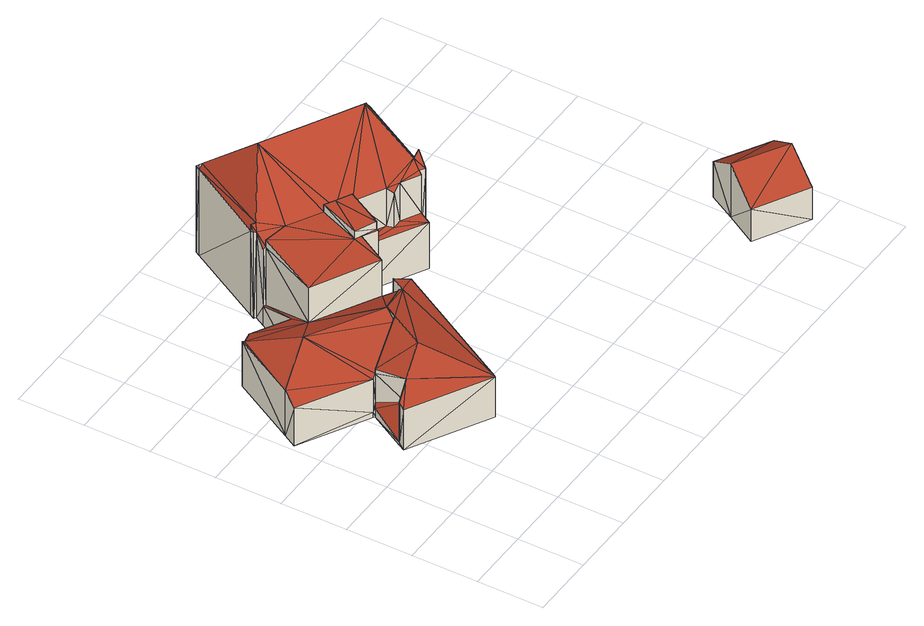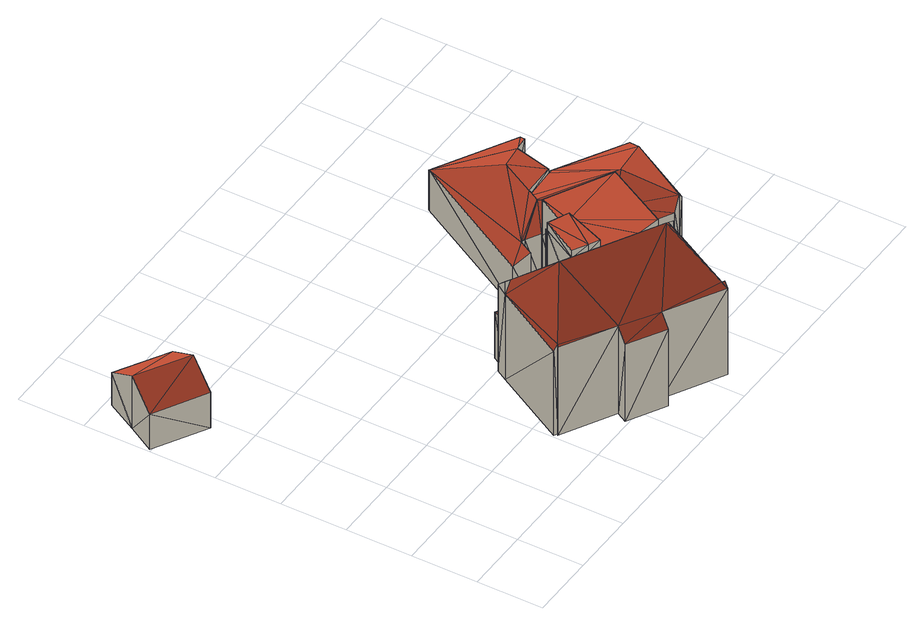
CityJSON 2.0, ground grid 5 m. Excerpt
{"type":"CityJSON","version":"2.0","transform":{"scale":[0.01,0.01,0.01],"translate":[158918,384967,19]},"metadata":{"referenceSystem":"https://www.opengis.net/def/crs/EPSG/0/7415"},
"CityObjects":{
"building1":{"type":"Building","attributes":{"oorspronkelijk_bouwjaar":1906,"status":"Pand in gebruik","geconstateerd":false,"h_maaiveld":19.16,"dak_type":"slanted","pw_datum":"2016-12-01","pw_actueel":"yes","pw_bron":"ahn3","reconstructie_methode":"tudelft3d-geoflow","versie_methode":"v21.03.1","kas_warenhuis":false,"ondergronds_type":"above ground","lod11_replace":false,"reconstruction_skipped":false},"geometry":[{"type":"Solid","lod":"2.2","boundaries":[[[[0,1,2]],[[3,4,5]],[[2,1,4]],[[6,4,7]],[[8,9,10]],[[7,4,3]],[[6,11,4]],[[12,13,14]],[[13,12,15]],[[16,17,13]],[[12,14,6]],[[14,18,19]],[[17,20,14]],[[13,17,14]],[[18,21,22]],[[23,21,24]],[[25,26,21]],[[21,27,10]],[[23,28,25]],[[26,25,29]],[[26,29,30]],[[21,10,31]],[[32,26,33]],[[26,27,21]],[[10,27,8]],[[27,26,32]],[[34,21,35]],[[8,27,36]],[[31,10,37]],[[21,23,25]],[[35,21,31]],[[22,38,18]],[[18,14,24]],[[21,18,24]],[[14,19,39]],[[14,39,6]],[[11,2,4]],[[39,11,6]],[[40,39,41]],[[41,39,19]],[[42,38,22]],[[43,44,42]],[[42,44,38]],[[45,37,10]],[[46,47,45]],[[45,47,37]],[[48,27,49]],[[49,27,32]],[[49,32,50]],[[50,32,33]],[[50,33,26]],[[51,50,26]],[[52,24,14]],[[53,52,14]],[[54,12,6]],[[55,54,6]],[[56,18,38]],[[44,56,38]],[[57,36,48]],[[48,36,27]],[[58,28,59]],[[59,28,23]],[[55,6,60]],[[60,6,7]],[[54,15,12]],[[61,62,54]],[[54,62,15]],[[63,2,11]],[[64,63,65]],[[65,63,11]],[[64,65,66]],[[67,64,66]],[[65,11,39]],[[40,65,39]],[[68,0,63]],[[63,0,2]],[[69,1,0]],[[68,69,0]],[[70,71,58]],[[58,71,28]],[[28,71,25]],[[45,10,72]],[[72,10,9]],[[73,29,71]],[[71,29,25]],[[71,70,74]],[[59,23,52]],[[75,59,52]],[[52,23,24]],[[76,77,78]],[[79,76,78]],[[80,77,81]],[[78,77,80]],[[82,83,84]],[[84,83,85]],[[86,87,88]],[[88,87,60]],[[89,90,86]],[[86,90,87]],[[87,90,91]],[[92,93,94]],[[94,93,41]],[[94,41,56]],[[56,41,18]],[[18,41,19]],[[88,60,95]],[[95,60,3]],[[3,60,7]],[[96,97,98]],[[98,97,99]],[[79,78,96]],[[96,78,97]],[[78,80,83]],[[82,78,83]],[[100,101,102]],[[103,100,102]],[[103,102,104]],[[104,102,31]],[[31,102,35]],[[104,31,47]],[[47,31,37]],[[75,52,105]],[[106,75,105]],[[106,107,108]],[[109,21,110]],[[110,21,34]],[[84,85,101]],[[100,84,101]],[[46,45,111]],[[53,14,20]],[[112,53,20]],[[107,106,92]],[[92,106,93]],[[93,106,105]],[[67,66,113]],[[114,67,113]],[[110,34,35]],[[102,110,35]],[[115,13,62]],[[62,13,15]],[[116,16,13]],[[115,116,13]],[[117,17,116]],[[116,17,16]],[[112,20,17]],[[117,112,17]],[[95,3,118]],[[118,3,5]],[[118,5,4]],[[119,118,4]],[[119,4,1]],[[69,119,1]],[[51,26,120]],[[120,26,30]],[[61,54,91]],[[90,61,91]],[[121,122,89]],[[89,122,90]],[[114,113,121]],[[121,113,122]],[[98,99,123]],[[124,98,123]],[[124,123,77]],[[76,124,77]],[[42,22,21]],[[109,42,21]],[[43,42,77]],[[77,42,81]],[[73,30,29]],[[125,120,73]],[[73,120,30]],[[125,73,126]],[[127,8,57]],[[57,8,36]],[[72,9,8]],[[127,72,8]],[[74,128,126]],[[71,74,73]],[[73,74,126]],[[129,121,89]],[[86,129,89]],[[130,117,115]],[[115,117,116]],[[110,102,101]],[[109,85,83]],[[109,110,85]],[[109,81,42]],[[85,110,101]],[[109,83,80]],[[109,80,81]],[[91,54,55]],[[91,55,87]],[[87,55,60]],[[131,127,48]],[[128,131,48]],[[48,127,57]],[[50,51,49]],[[128,48,51]],[[125,126,120]],[[51,48,49]],[[128,51,126]],[[126,51,120]],[[105,52,53]],[[113,66,93]],[[40,66,65]],[[40,41,93]],[[40,93,66]],[[93,130,113]],[[53,112,93]],[[105,53,93]],[[112,117,93]],[[117,130,93]],[[123,107,92]],[[94,56,123]],[[99,108,123]],[[43,77,44]],[[77,56,44]],[[123,108,107]],[[94,123,92]],[[123,56,77]],[[70,58,59]],[[46,111,47]],[[74,108,128]],[[128,108,99]],[[106,59,75]],[[70,59,74]],[[108,59,106]],[[131,128,97]],[[74,59,108]],[[97,128,99]],[[78,131,97]],[[82,131,78]],[[111,131,82]],[[82,84,100]],[[100,103,104]],[[82,100,111]],[[104,47,111]],[[100,104,111]],[[45,72,127]],[[111,45,131]],[[131,45,127]],[[118,119,86]],[[95,118,86]],[[86,119,129]],[[95,86,88]],[[61,90,130]],[[130,90,122]],[[113,130,122]],[[115,61,130]],[[62,61,115]],[[119,63,129]],[[114,121,63]],[[119,69,63]],[[63,64,114]],[[63,121,129]],[[68,63,69]],[[64,67,114]],[[96,76,79]],[[98,124,96]],[[96,124,76]]]],"semantics":{"surfaces":[{"type":"GroundSurface"},{"type":"WallSurface"},{"type":"RoofSurface"}],"values":[[0,0,0,0,0,0,0,0,0,0,0,0,0,0,0,0,0,0,0,0,0,0,0,0,0,0,0,0,0,0,0,0,0,0,0,0,0,0,1,1,1,1,1,1,1,1,1,1,1,1,1,1,1,1,1,1,1,1,1,1,1,1,1,1,1,1,1,1,1,1,1,1,1,1,1,1,1,1,1,1,1,1,1,1,1,1,1,1,1,1,1,1,1,1,1,1,1,1,1,1,1,1,1,1,1,1,1,1,1,1,1,1,1,1,1,1,1,1,1,1,1,1,1,1,1,1,1,1,1,1,1,1,1,1,1,1,1,1,1,1,1,1,1,1,1,1,1,1,1,1,1,1,1,1,1,1,1,1,1,1,1,1,1,1,1,1,1,1,1,1,1,1,1,1,1,1,2,2,2,2,2,2,2,2,2,2,2,2,2,2,2,2,2,2,2,2,2,2,2,2,2,2,2,2,2,2,2,2,2,2,2,2,2,2,2,2,2,2,2,2,2,2,2,2,2,2,2,2,2,2,2,2,2,2,2,2,2,2,2,2,2,2,2,2,2,2,2,2,2,2,2,2,2,2,2,2,2,2,2,2]]}}]},
"building2":{"type":"Building","attributes":{"oorspronkelijk_bouwjaar":1906,"status":"Pand in gebruik","geconstateerd":false,"h_maaiveld":19.25,"dak_type":"slanted","pw_datum":"2016-12-01","pw_actueel":"yes","pw_bron":"ahn3","reconstructie_methode":"tudelft3d-geoflow","versie_methode":"v21.03.1","kas_warenhuis":false,"ondergronds_type":"above ground","lod11_replace":false,"reconstruction_skipped":false},"geometry":[{"type":"Solid","lod":"2.2","boundaries":[[[[132,133,134]],[[135,136,137]],[[134,133,136]],[[134,136,135]],[[138,136,139]],[[139,136,133]],[[140,132,134]],[[141,140,134]],[[139,133,132]],[[140,139,132]],[[142,135,137]],[[143,142,137]],[[141,134,142]],[[142,134,135]],[[143,137,136]],[[138,143,136]],[[143,138,142]],[[142,138,141]],[[141,138,139]],[[140,141,139]]]],"semantics":{"surfaces":[{"type":"GroundSurface"},{"type":"WallSurface"},{"type":"RoofSurface"}],"values":[[0,0,0,0,1,1,1,1,1,1,1,1,1,1,1,1,2,2,2,2]]}}]}
},
"vertices":[
[1407,1814,17],[1525,1748,17],[1344,1701,17],[382,1104,17],[979,777,17],[976,771,17],[568,1434,17],[410,1153,17],[2459,2665,17],[2484,2652,17],[2168,2088,17],[1319,1715,17],[553,1443,17],[102,1837,17],[782,2206,17],[42,1729,17],[380,2333,17],[385,2317,17],[1351,2021,17],[1219,1786,17],[509,2359,17],[1575,2167,17],[1466,1975,17],[1011,2616,17],[968,2537,17],[1016,2660,17],[1800,3055,17],[2076,2893,17],[996,2624,17],[1352,3261,17],[1372,3295,17],[2083,2029,17],[2122,2974,17],[1842,3131,17],[2021,1917,17],[2072,2009,17],[2471,2672,17],[2122,2007,17],[1459,1961,17],[1213,1775,17],[1213,1775,428],[1219,1786,422],[1466,1975,398],[1466,1975,729],[1459,1961,729],[2168,2088,737],[2168,2088,849],[2122,2007,757],[2076,2893,762],[2122,2974,672],[1842,3131,669],[1800,3055,753],[968,2537,178],[782,2206,353],[553,1443,60],[568,1434,86],[1351,2021,729],[2471,2672,766],[996,2624,748],[1011,2616,748],[410,1153,40],[553,1443,342],[42,1729,341],[1344,1701,421],[1319,1715,434],[1319,1715,427],[1035,1635,524],[1035,1635,528],[1407,1814,421],[1525,1748,359],[1016,2660,788],[1016,2660,732],[2484,2652,733],[1352,3261,749],[1047,2643,788],[968,2537,660],[1464,1976,793],[1464,1976,729],[1618,2257,730],[1618,2257,792],[1618,2257,413],[1464,1976,398],[1842,2134,733],[1842,2134,412],[1859,2085,698],[1859,2085,411],[574,1201,438],[574,1201,239],[410,1153,382],[596,1452,392],[596,1452,356],[596,1452,113],[732,2043,727],[732,2043,430],[1219,1786,728],[382,1104,356],[1508,2317,791],[1508,2317,729],[1431,2359,791],[1431,2359,729],[1931,2086,734],[1931,2086,412],[2072,2009,412],[2072,2009,735],[2083,2029,757],[995,2532,174],[995,2532,669],[995,2532,728],[1182,2498,729],[1575,2167,408],[2021,1917,408],[2109,2088,820],[509,2359,355],[1033,1631,526],[1033,1631,528],[102,1837,398],[380,2333,394],[385,2317,400],[976,771,355],[979,777,358],[1372,3295,749],[983,1541,528],[983,1541,479],[1305,2043,729],[1305,2043,792],[1352,3261,787],[1374,3250,787],[2459,2665,777],[1395,2840,1124],[837,1278,527],[492,1939,527],[2093,2454,1127],
[3595,716,25],[3986,494,25],[3481,515,25],[3343,272,25],[3868,286,25],[3735,50,25],[3868,286,473],[3986,494,320],[3595,716,325],[3481,515,474],[3343,272,297],[3735,50,301]
]}
